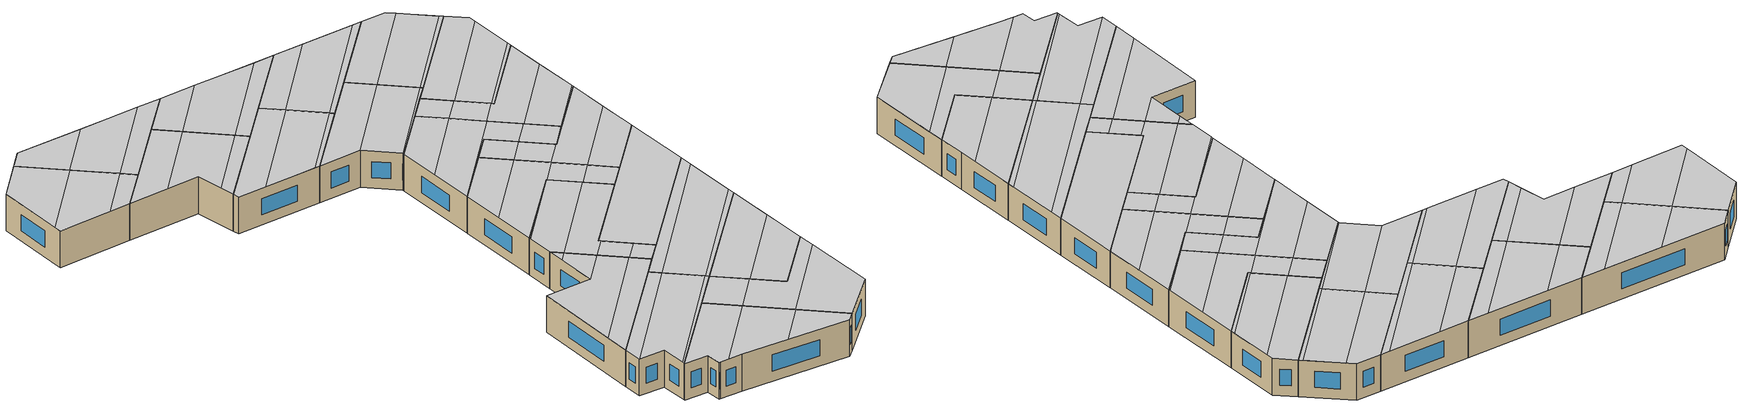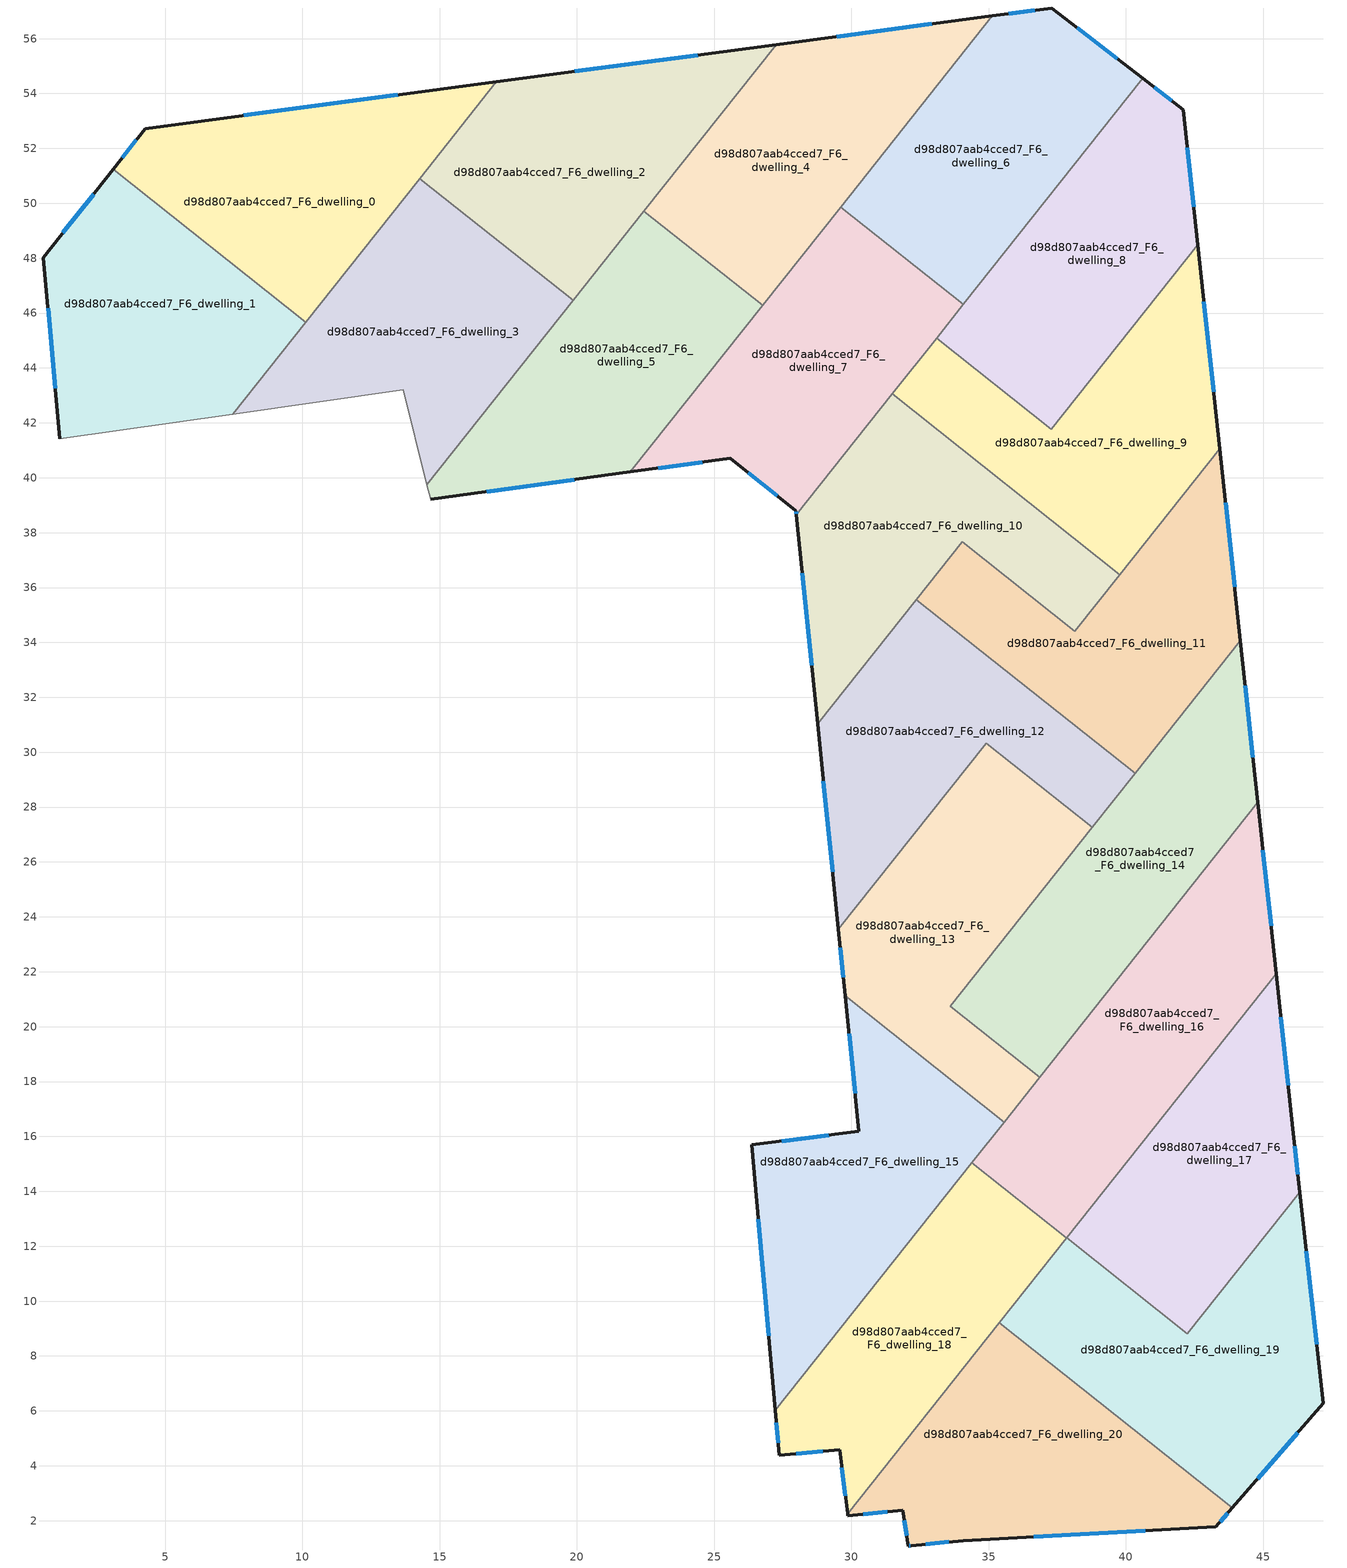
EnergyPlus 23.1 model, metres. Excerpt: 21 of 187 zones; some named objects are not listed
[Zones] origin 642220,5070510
d98d807aab4cced7_F6_dwelling_0
 floor to d98d807aab4cced7_F5_dwelling_0 (EU_floor_Construction): 17.07,54.42 10.12,45.67 3.1,51.24 4.27,52.72 z18
 wall outside (EU_wall_Construction): 17.07,54.42 4.27,52.72 3.1,51.24 z18:21
 wall to d98d807aab4cced7_F6_dwelling_1 (EU_wall_Construction): 3.1,51.24 10.12,45.67 z18:21
 wall to d98d807aab4cced7_F6_dwelling_3 (EU_wall_Construction): 10.12,45.67 14.27,50.9 z18:21
 wall to d98d807aab4cced7_F6_dwelling_2 (EU_wall_Construction): 14.27,50.9 17.07,54.42 z18:21
 window (EU_Window_Construction): 3.94,52.31 3.43,51.65 / 13.48,53.95 7.85,53.2 z18.84:20.16
 ceiling to d98d807aab4cced7_F7_dwelling_1 (EU_floor_Construction): 9.09,46.48 15.03,54.15 9.94,53.48 6.27,48.73 z21
 ceiling adiabatic (EU_roof_Construction): 10.12,45.67 17.07,54.42 15.03,54.15 9.09,46.48 z21
 ceiling to d98d807aab4cced7_F7_dwelling_0 (EU_floor_Construction): 6.27,48.73 9.94,53.48 4.27,52.72 3.1,51.24 z21
d98d807aab4cced7_F6_dwelling_1
 floor to d98d807aab4cced7_F5_dwelling_1 (EU_floor_Construction): 10.12,45.67 7.46,42.32 1.16,41.42 0.56,48.02 3.1,51.24 z18
 wall outside (EU_wall_Construction): 3.1,51.24 0.56,48.02 1.16,41.42 z18:21
 wall adiabatic (EU_wall_Construction): 1.16,41.42 7.46,42.32 z18:21
 wall to d98d807aab4cced7_F6_dwelling_3 (EU_wall_Construction): 7.46,42.32 10.12,45.67 z18:21
 window (EU_Window_Construction): 0.73,46.17 1,43.27 / 2.39,50.34 1.28,48.92 z18.84:20.16
 ceiling to d98d807aab4cced7_F7_dwelling_0 (EU_floor_Construction): 1.1,42.06 6.27,48.73 3.1,51.24 0.56,48.02 z21
 ceiling to d98d807aab4cced7_F7_dwelling_1 (EU_floor_Construction): 5.67,42.06 9.09,46.48 6.27,48.73 1.1,42.06 1.16,41.42 z21
 ceiling adiabatic (EU_roof_Construction): 7.46,42.32 10.12,45.67 9.09,46.48 5.67,42.06 z21
d98d807aab4cced7_F6_dwelling_10
 floor to d98d807aab4cced7_F5_dwelling_10 (EU_floor_Construction): 39.79,36.47 38.14,34.4 34.03,37.66 28.77,31.03 28,38.65 31.49,43.05 z18
 wall outside (EU_wall_Construction): 28,38.65 28.77,31.03 z18:21
 wall to d98d807aab4cced7_F6_dwelling_9 (EU_wall_Construction): 39.79,36.47 31.49,43.05 z18:21
 wall to d98d807aab4cced7_F6_dwelling_11 (EU_wall_Construction): 32.36,35.56 34.03,37.66 38.14,34.4 39.79,36.47 z18:21
 wall to d98d807aab4cced7_F6_dwelling_12 (EU_wall_Construction): 28.77,31.03 32.36,35.56 z18:21
 wall to d98d807aab4cced7_F6_dwelling_7 (EU_wall_Construction): 31.49,43.05 28,38.65 z18:21
 window (EU_Window_Construction): 28.21,36.52 28.55,33.17 z18.84:20.16
 ceiling to d98d807aab4cced7_F7_dwelling_9 (EU_floor_Construction): 28.77,31.08 35.54,39.84 33.44,41.51 28.37,34.96 z21
 ceiling to d98d807aab4cced7_F7_dwelling_8 (EU_floor_Construction): 28.37,34.96 33.44,41.51 31.49,43.05 28,38.65 z21
 ceiling to d98d807aab4cced7_F7_dwelling_11 (EU_floor_Construction): 38.12,34.42 39.73,36.51 37.64,38.17 36.02,36.08 z21
 ceiling to d98d807aab4cced7_F7_dwelling_12 (EU_floor_Construction): 38.14,34.4 39.79,36.47 39.73,36.51 38.12,34.42 z21
 ceiling to d98d807aab4cced7_F7_dwelling_10 (EU_floor_Construction): 36.02,36.08 37.64,38.17 35.54,39.84 28.77,31.08 28.77,31.03 34.03,37.66 z21
d98d807aab4cced7_F6_dwelling_11
 floor to d98d807aab4cced7_F5_dwelling_11 (EU_floor_Construction): 43.43,41.05 44.18,34.06 40.34,29.23 32.36,35.56 34.03,37.66 38.14,34.4 z18
 wall outside (EU_wall_Construction): 44.18,34.06 43.43,41.05 z18:21
 wall to d98d807aab4cced7_F6_dwelling_12 (EU_wall_Construction): 32.36,35.56 40.34,29.23 z18:21
 wall to d98d807aab4cced7_F6_dwelling_14 (EU_wall_Construction): 40.34,29.23 44.18,34.06 z18:21
 wall to d98d807aab4cced7_F6_dwelling_9 (EU_wall_Construction): 43.43,41.05 39.79,36.47 z18:21
 window (EU_Window_Construction): 43.97,36.02 43.64,39.1 z18.84:20.16
 ceiling to d98d807aab4cced7_F7_dwelling_12 (EU_floor_Construction): 38.5,30.69 43.8,37.54 43.42,41.05 38.14,34.4 38.12,34.42 36.47,32.3 z21
 ceiling to d98d807aab4cced7_F7_dwelling_13 (EU_floor_Construction): 41.48,30.66 44.17,34.14 43.8,37.53 38.5,30.69 40.34,29.23 z21
 ceiling to d98d807aab4cced7_F7_dwelling_14 (EU_floor_Construction): 41.48,30.67 44.18,34.06 44.17,34.14 z21
 ceiling to d98d807aab4cced7_F7_dwelling_11 (EU_floor_Construction): 36.47,32.3 38.12,34.42 36.02,36.08 34.38,33.96 z21
 ceiling to d98d807aab4cced7_F7_dwelling_10 (EU_floor_Construction): 34.38,33.96 36.02,36.08 34.03,37.66 32.36,35.56 z21
d98d807aab4cced7_F6_dwelling_12
 floor to d98d807aab4cced7_F5_dwelling_12 (EU_floor_Construction): 40.34,29.23 38.78,27.26 34.91,30.33 29.53,23.55 28.77,31.03 32.36,35.56 z18
 wall outside (EU_wall_Construction): 28.77,31.03 29.53,23.55 z18:21
 wall to d98d807aab4cced7_F6_dwelling_13 (EU_wall_Construction): 29.53,23.55 34.91,30.33 38.78,27.26 z18:21
 wall to d98d807aab4cced7_F6_dwelling_14 (EU_wall_Construction): 38.78,27.26 40.34,29.23 z18:21
 window (EU_Window_Construction): 28.98,28.93 29.32,25.64 z18.84:20.16
 ceiling to d98d807aab4cced7_F7_dwelling_11 (EU_floor_Construction): 34.93,30.31 36.47,32.3 34.38,33.96 29.16,27.21 29.53,23.55 34.91,30.33 z21
 ceiling to d98d807aab4cced7_F7_dwelling_12 (EU_floor_Construction): 36.96,28.7 38.5,30.69 36.47,32.3 34.93,30.31 z21
 ceiling to d98d807aab4cced7_F7_dwelling_10 (EU_floor_Construction): 29.16,27.21 34.38,33.96 32.36,35.56 28.77,31.03 z21
 ceiling to d98d807aab4cced7_F7_dwelling_13 (EU_floor_Construction): 38.78,27.26 40.34,29.23 38.5,30.69 36.96,28.7 z21
d98d807aab4cced7_F6_dwelling_13
 floor to d98d807aab4cced7_F5_dwelling_13 (EU_floor_Construction): 38.78,27.26 33.61,20.75 36.86,18.16 35.56,16.53 29.78,21.12 29.53,23.55 34.91,30.33 z18
 wall outside (EU_wall_Construction): 29.53,23.55 29.78,21.12 z18:21
 wall to d98d807aab4cced7_F6_dwelling_14 (EU_wall_Construction): 36.86,18.16 33.61,20.75 38.78,27.26 z18:21
 wall to d98d807aab4cced7_F6_dwelling_15 (EU_wall_Construction): 29.78,21.12 35.56,16.53 z18:21
 wall to d98d807aab4cced7_F6_dwelling_16 (EU_wall_Construction): 35.56,16.53 36.86,18.16 z18:21
 window (EU_Window_Construction): 29.6,22.87 29.71,21.8 z18.84:20.16
 ceiling to d98d807aab4cced7_F7_dwelling_13 (EU_floor_Construction): 33.73,20.65 33.61,20.75 38.78,27.26 36.96,28.7 30.6,20.47 32.45,19 z21
 ceiling to d98d807aab4cced7_F7_dwelling_12 (EU_floor_Construction): 30.6,20.47 36.96,28.7 34.93,30.31 29.55,23.35 29.78,21.12 z21
 ceiling to d98d807aab4cced7_F7_dwelling_14 (EU_floor_Construction): 34.29,17.53 35.57,19.19 33.73,20.65 32.45,19 z21
 ceiling to d98d807aab4cced7_F7_dwelling_11 (EU_floor_Construction): 29.55,23.35 34.93,30.31 34.91,30.33 29.53,23.55 z21
 ceiling to d98d807aab4cced7_F7_dwelling_15 (EU_floor_Construction): 35.56,16.53 36.86,18.16 35.57,19.19 34.29,17.53 z21
d98d807aab4cced7_F6_dwelling_14
 floor to d98d807aab4cced7_F5_dwelling_14 (EU_floor_Construction): 44.18,34.06 44.81,28.17 36.86,18.16 33.61,20.75 z18
 wall outside (EU_wall_Construction): 44.81,28.17 44.18,34.06 z18:21
 wall to d98d807aab4cced7_F6_dwelling_16 (EU_wall_Construction): 36.86,18.16 44.81,28.17 z18:21
 window (EU_Window_Construction): 44.63,29.82 44.35,32.41 z18.84:20.16
 ceiling adiabatic (EU_roof_Construction): 36.86,18.16 44.81,28.17 44.18,34.06 33.61,20.75 z21
d98d807aab4cced7_F6_dwelling_15
 floor to d98d807aab4cced7_F5_dwelling_15 (EU_floor_Construction): 35.56,16.53 27.23,6.02 26.37,15.69 30.28,16.19 29.78,21.12 z18
 wall outside (EU_wall_Construction): 29.78,21.12 30.28,16.19 26.37,15.69 27.23,6.02 z18:21
 wall to d98d807aab4cced7_F6_dwelling_18 (EU_wall_Construction): 27.23,6.02 34.39,15.04 z18:21
 wall to d98d807aab4cced7_F6_dwelling_16 (EU_wall_Construction): 34.39,15.04 35.56,16.53 z18:21
 window (EU_Window_Construction): 29.18,16.05 27.47,15.83 / 29.92,19.74 30.14,17.57 / 26.61,12.98 26.99,8.73 z18.84:20.16
 ceiling adiabatic (EU_roof_Construction): 27.23,6.02 35.56,16.53 34.29,17.53 27.04,8.16 z21
 ceiling to d98d807aab4cced7_F7_dwelling_13 (EU_floor_Construction): 30.28,16.19 32.45,19 30.6,20.47 29.93,19.61 z21
 ceiling to d98d807aab4cced7_F7_dwelling_14 (EU_floor_Construction): 27.04,8.16 34.29,17.53 32.45,19 30.28,16.19 26.37,15.69 z21
 ceiling to d98d807aab4cced7_F7_dwelling_12 (EU_floor_Construction): 29.93,19.61 30.6,20.47 29.78,21.12 z21
d98d807aab4cced7_F6_dwelling_16
 floor to d98d807aab4cced7_F5_dwelling_16 (EU_floor_Construction): 44.81,28.17 45.48,21.92 37.84,12.3 34.39,15.04 z18
 wall outside (EU_wall_Construction): 45.48,21.92 44.81,28.17 z18:21
 wall to d98d807aab4cced7_F6_dwelling_17 (EU_wall_Construction): 37.84,12.3 45.48,21.92 z18:21
 wall to d98d807aab4cced7_F6_dwelling_18 (EU_wall_Construction): 34.39,15.04 37.84,12.3 z18:21
 window (EU_Window_Construction): 45.29,23.68 45,26.42 z18.84:20.16
 ceiling adiabatic (EU_roof_Construction): 37.62,12.48 45.41,22.55 44.94,27 35.19,14.41 z21
 ceiling to d98d807aab4cced7_F7_dwelling_15 (EU_floor_Construction): 35.19,14.41 44.94,27 44.81,28.17 34.39,15.04 z21
 ceiling to d98d807aab4cced7_F7_dwelling_17 (EU_floor_Construction): 37.84,12.3 45.48,21.92 45.41,22.55 37.62,12.48 z21
d98d807aab4cced7_F6_dwelling_17
 floor to d98d807aab4cced7_F5_dwelling_17 (EU_floor_Construction): 45.48,21.92 46.09,16.28 46.34,13.97 42.24,8.81 37.84,12.3 z18
 wall outside (EU_wall_Construction): 46.34,13.97 46.09,16.28 45.48,21.92 z18:21
 wall to d98d807aab4cced7_F6_dwelling_19 (EU_wall_Construction): 37.84,12.3 42.24,8.81 46.34,13.97 z18:21
 window (EU_Window_Construction): 45.92,17.86 45.65,20.34 / 46.27,14.62 46.16,15.64 z18.84:20.16
 ceiling to d98d807aab4cced7_F7_dwelling_17 (EU_floor_Construction): 40.12,10.49 45.91,17.97 45.48,21.92 37.84,12.3 z21
 ceiling to d98d807aab4cced7_F7_dwelling_18 (EU_floor_Construction): 42.24,8.81 46.34,13.97 46.09,16.28 45.91,17.97 40.12,10.49 z21
d98d807aab4cced7_F6_dwelling_18
 floor to d98d807aab4cced7_F5_dwelling_18 (EU_floor_Construction): 37.84,12.3 29.86,2.25 29.57,4.58 27.37,4.38 27.23,6.02 34.39,15.04 z18
 wall outside (EU_wall_Construction): 27.23,6.02 27.37,4.38 29.57,4.58 29.86,2.25 z18:21
 wall to d98d807aab4cced7_F6_dwelling_20 (EU_wall_Construction): 29.86,2.25 35.39,9.2 z18:21
 wall to d98d807aab4cced7_F6_dwelling_19 (EU_wall_Construction): 35.39,9.2 37.84,12.3 z18:21
 window (EU_Window_Construction): 29.65,3.93 29.78,2.9 / 27.99,4.44 28.96,4.52 / 27.27,5.56 27.33,4.84 z18.84:20.16
 ceiling to d98d807aab4cced7_F7_dwelling_17 (EU_floor_Construction): 29.86,2.25 37.84,12.3 37.62,12.48 29.84,2.43 z21
 ceiling to d98d807aab4cced7_F7_dwelling_16 (EU_floor_Construction): 29.84,2.43 37.62,12.48 35.19,14.41 27.43,4.39 29.57,4.58 z21
 ceiling to d98d807aab4cced7_F7_dwelling_15 (EU_floor_Construction): 27.43,4.39 35.19,14.41 34.39,15.04 27.23,6.02 27.37,4.38 z21
d98d807aab4cced7_F6_dwelling_19
 floor to d98d807aab4cced7_F5_dwelling_19 (EU_floor_Construction): 46.34,13.97 47.19,6.28 43.88,2.46 35.39,9.2 37.84,12.3 42.24,8.81 z18
 wall outside (EU_wall_Construction): 43.88,2.46 47.19,6.28 46.34,13.97 z18:21
 wall to d98d807aab4cced7_F6_dwelling_20 (EU_wall_Construction): 35.39,9.2 43.88,2.46 z18:21
 window (EU_Window_Construction): 44.81,3.53 46.26,5.21 / 46.95,8.43 46.58,11.82 z18.84:20.16
 ceiling to d98d807aab4cced7_F7_dwelling_19 (EU_floor_Construction): 43.88,2.46 47.19,6.28 46.5,12.5 40.69,4.99 z21
 ceiling to d98d807aab4cced7_F7_dwelling_18 (EU_floor_Construction): 42.24,8.81 40.12,10.49 37.7,7.37 40.69,4.99 46.5,12.5 46.34,13.97 z21
 ceiling to d98d807aab4cced7_F7_dwelling_17 (EU_floor_Construction): 37.7,7.37 40.12,10.49 37.84,12.3 35.39,9.2 z21
d98d807aab4cced7_F6_dwelling_2
 floor to d98d807aab4cced7_F5_dwelling_2 (EU_floor_Construction): 27.26,55.78 19.86,46.46 14.27,50.9 17.07,54.42 z18
 wall outside (EU_wall_Construction): 27.26,55.78 17.07,54.42 z18:21
 wall to d98d807aab4cced7_F6_dwelling_3 (EU_wall_Construction): 14.27,50.9 19.86,46.46 z18:21
 wall to d98d807aab4cced7_F6_dwelling_4 (EU_wall_Construction): 22.45,49.71 27.26,55.78 z18:21
 wall to d98d807aab4cced7_F6_dwelling_5 (EU_wall_Construction): 19.86,46.46 22.45,49.71 z18:21
 window (EU_Window_Construction): 24.4,55.4 19.92,54.8 z18.84:20.16
 ceiling to d98d807aab4cced7_F7_dwelling_3 (EU_floor_Construction): 18.98,47.16 25.47,55.54 20.2,54.84 16.05,49.48 z21
 ceiling to d98d807aab4cced7_F7_dwelling_4 (EU_floor_Construction): 19.86,46.46 27.26,55.78 25.47,55.54 18.98,47.16 z21
 ceiling adiabatic (EU_roof_Construction): 16.05,49.48 20.2,54.84 17.07,54.42 14.27,50.9 z21
d98d807aab4cced7_F6_dwelling_20
 floor to d98d807aab4cced7_F5_dwelling_20 (EU_floor_Construction): 43.88,2.46 43.28,1.78 34.07,1.28 32.18,1.09 32.07,1.08 31.87,2.38 29.87,2.18 29.86,2.25 35.39,9.2 z18
 wall outside (EU_wall_Construction): 29.86,2.25 29.87,2.18 31.87,2.38 32.07,1.08 32.18,1.09 34.07,1.28 43.28,1.78 43.88,2.46 z18:21
 window (EU_Window_Construction): 31.93,2.01 32.02,1.44 / 30.43,2.23 31.31,2.32 / 43.45,1.97 43.71,2.27 / 36.65,1.42 40.7,1.64 / 32.71,1.14 33.54,1.22 / 32.1,1.08 32.15,1.08 z18.84:20.16
 ceiling to d98d807aab4cced7_F7_dwelling_18 (EU_floor_Construction): 37.98,1.49 40.69,4.99 37.7,7.37 32.89,1.16 34.07,1.28 z21
 ceiling to d98d807aab4cced7_F7_dwelling_19 (EU_floor_Construction): 43.28,1.78 43.88,2.46 40.69,4.99 37.98,1.49 z21
 ceiling to d98d807aab4cced7_F7_dwelling_17 (EU_floor_Construction): 32.89,1.16 37.7,7.37 35.39,9.2 29.86,2.25 29.87,2.18 31.87,2.38 32.07,1.08 32.18,1.09 z21
d98d807aab4cced7_F6_dwelling_3
 floor to d98d807aab4cced7_F5_dwelling_3 (EU_floor_Construction): 19.86,46.46 14.54,39.75 13.67,43.21 7.46,42.32 14.27,50.9 z18
 wall adiabatic (EU_wall_Construction): 7.46,42.32 13.67,43.21 14.54,39.75 z18:21
 wall to d98d807aab4cced7_F6_dwelling_5 (EU_wall_Construction): 14.54,39.75 19.86,46.46 z18:21
 ceiling to d98d807aab4cced7_F7_dwelling_3 (EU_floor_Construction): 14.22,41.01 18.98,47.16 16.05,49.48 10.89,42.81 13.67,43.21 z21
 ceiling adiabatic (EU_roof_Construction): 10.89,42.81 16.05,49.48 14.27,50.9 7.46,42.32 z21
 ceiling to d98d807aab4cced7_F7_dwelling_4 (EU_floor_Construction): 14.54,39.75 19.86,46.46 18.98,47.16 14.22,41.01 z21
d98d807aab4cced7_F6_dwelling_4
 floor to d98d807aab4cced7_F5_dwelling_4 (EU_floor_Construction): 35.14,56.83 26.77,46.28 22.44,49.71 27.26,55.78 z18
 wall outside (EU_wall_Construction): 35.14,56.83 27.26,55.78 z18:21
 wall to d98d807aab4cced7_F6_dwelling_5 (EU_wall_Construction): 22.44,49.71 26.77,46.28 z18:21
 wall to d98d807aab4cced7_F6_dwelling_6 (EU_wall_Construction): 29.61,49.86 35.14,56.83 z18:21
 wall to d98d807aab4cced7_F6_dwelling_7 (EU_wall_Construction): 26.77,46.28 29.61,49.86 z18:21
 window (EU_Window_Construction): 32.93,56.54 29.47,56.07 z18.84:20.16
 ceiling to d98d807aab4cced7_F7_dwelling_5 (EU_floor_Construction): 26.45,46.54 34.33,56.72 29.89,56.13 23.98,48.5 z21
 ceiling to d98d807aab4cced7_F7_dwelling_6 (EU_floor_Construction): 26.77,46.28 35.14,56.83 34.33,56.72 26.45,46.54 z21
 ceiling to d98d807aab4cced7_F7_dwelling_4 (EU_floor_Construction): 23.98,48.5 29.89,56.13 27.26,55.78 22.45,49.71 z21
d98d807aab4cced7_F6_dwelling_5
 floor to d98d807aab4cced7_F5_dwelling_5 (EU_floor_Construction): 26.77,46.28 21.95,40.21 14.67,39.21 14.54,39.75 22.44,49.71 z18
 wall outside (EU_wall_Construction): 14.67,39.21 21.95,40.21 z18:21
 wall adiabatic (EU_wall_Construction): 14.54,39.75 14.67,39.21 z18:21
 wall to d98d807aab4cced7_F6_dwelling_7 (EU_wall_Construction): 21.95,40.21 26.77,46.28 z18:21
 window (EU_Window_Construction): 16.71,39.49 19.91,39.93 z18.84:20.16
 ceiling to d98d807aab4cced7_F7_dwelling_4 (EU_floor_Construction): 17.05,39.54 23.98,48.5 22.44,49.71 14.54,39.75 14.67,39.21 z21
 ceiling to d98d807aab4cced7_F7_dwelling_5 (EU_floor_Construction): 21.5,40.15 26.45,46.54 23.98,48.5 17.05,39.54 z21
 ceiling to d98d807aab4cced7_F7_dwelling_6 (EU_floor_Construction): 21.95,40.21 26.77,46.28 26.45,46.54 21.5,40.15 z21
d98d807aab4cced7_F6_dwelling_6
 floor to d98d807aab4cced7_F5_dwelling_6 (EU_floor_Construction): 40.62,54.55 34.08,46.32 29.61,49.86 35.14,56.83 37.29,57.12 z18
 wall outside (EU_wall_Construction): 40.62,54.55 37.29,57.12 35.14,56.83 z18:21
 wall to d98d807aab4cced7_F6_dwelling_7 (EU_wall_Construction): 29.61,49.86 34.08,46.32 z18:21
 wall to d98d807aab4cced7_F6_dwelling_8 (EU_wall_Construction): 34.08,46.32 40.62,54.55 z18:21
 window (EU_Window_Construction): 36.69,57.03 35.74,56.91 / 39.68,55.27 38.22,56.4 z18.84:20.16
 ceiling to d98d807aab4cced7_F7_dwelling_7 (EU_floor_Construction): 33.9,46.46 40.33,54.77 37.91,56.64 31.51,48.36 z21
 ceiling to d98d807aab4cced7_F7_dwelling_6 (EU_floor_Construction): 31.51,48.36 37.91,56.64 37.29,57.12 35.14,56.83 29.61,49.86 z21
 ceiling to d98d807aab4cced7_F7_dwelling_8 (EU_floor_Construction): 34.08,46.32 40.62,54.55 40.33,54.77 33.9,46.46 z21
d98d807aab4cced7_F6_dwelling_7
 floor to d98d807aab4cced7_F5_dwelling_7 (EU_floor_Construction): 34.08,46.32 28,38.65 27.98,38.8 25.58,40.71 21.95,40.21 29.61,49.86 z18
 wall outside (EU_wall_Construction): 21.95,40.21 25.58,40.71 27.98,38.8 28,38.65 z18:21
 wall to d98d807aab4cced7_F6_dwelling_9 (EU_wall_Construction): 31.49,43.05 33.1,45.09 z18:21
 wall to d98d807aab4cced7_F6_dwelling_8 (EU_wall_Construction): 33.1,45.09 34.08,46.32 z18:21
 window (EU_Window_Construction): 26.25,40.17 27.31,39.34 / 22.97,40.35 24.56,40.57 / 27.99,38.76 27.99,38.69 z18.84:20.16
 ceiling to d98d807aab4cced7_F7_dwelling_7 (EU_floor_Construction): 27.98,38.8 33.9,46.46 31.51,48.36 25.58,40.71 z21
 ceiling to d98d807aab4cced7_F7_dwelling_8 (EU_floor_Construction): 28,38.65 34.08,46.32 33.9,46.46 27.98,38.8 z21
 ceiling to d98d807aab4cced7_F7_dwelling_6 (EU_floor_Construction): 25.58,40.71 31.51,48.36 29.61,49.86 21.95,40.21 z21
d98d807aab4cced7_F6_dwelling_8
 floor to d98d807aab4cced7_F5_dwelling_8 (EU_floor_Construction): 42.1,53.41 42.62,48.49 37.29,41.76 33.1,45.09 40.62,54.55 z18
 wall outside (EU_wall_Construction): 42.62,48.49 42.1,53.41 40.62,54.55 z18:21
 wall to d98d807aab4cced7_F6_dwelling_9 (EU_wall_Construction): 33.1,45.09 37.29,41.76 42.62,48.49 z18:21
 window (EU_Window_Construction): 42.48,49.87 42.24,52.03 / 41.68,53.73 41.03,54.23 z18.84:20.16
 ceiling to d98d807aab4cced7_F7_dwelling_8 (EU_floor_Construction): 35.03,43.56 42.16,52.78 42.1,53.41 40.62,54.55 33.1,45.09 z21
 ceiling to d98d807aab4cced7_F7_dwelling_9 (EU_floor_Construction): 37.13,41.89 42.58,48.92 42.16,52.78 35.03,43.56 z21
 ceiling to d98d807aab4cced7_F7_dwelling_10 (EU_floor_Construction): 37.29,41.76 42.62,48.49 42.58,48.92 37.13,41.89 z21
d98d807aab4cced7_F6_dwelling_9
 floor to d98d807aab4cced7_F5_dwelling_9 (EU_floor_Construction): 42.62,48.49 43.43,41.05 39.79,36.47 31.49,43.05 33.1,45.09 37.29,41.76 z18
 wall outside (EU_wall_Construction): 43.43,41.05 42.62,48.49 z18:21
 window (EU_Window_Construction): 43.2,43.14 42.85,46.41 z18.84:20.16
 ceiling to d98d807aab4cced7_F7_dwelling_10 (EU_floor_Construction): 37.64,38.17 42.99,45.09 42.62,48.49 37.29,41.76 37.13,41.89 35.54,39.84 z21
 ceiling to d98d807aab4cced7_F7_dwelling_11 (EU_floor_Construction): 39.73,36.51 43.4,41.25 42.99,45.09 37.64,38.17 z21
 ceiling to d98d807aab4cced7_F7_dwelling_9 (EU_floor_Construction): 35.54,39.84 37.13,41.89 35.03,43.56 33.44,41.51 z21
 ceiling to d98d807aab4cced7_F7_dwelling_12 (EU_floor_Construction): 39.79,36.47 43.42,41.05 43.4,41.25 39.73,36.51 z21
 ceiling to d98d807aab4cced7_F7_dwelling_8 (EU_floor_Construction): 33.44,41.51 35.03,43.56 33.1,45.09 31.49,43.05 z21
[Building]
EU S2 Campaign: North Axis=0; Terrain=City; Solar Distribution=FullExterior
[Site:Location]
Lyon-Bron: Latitude=45.75; Longitude=5; Time Zone=1; Elevation=198
[SizingPeriod:WeatherFileDays]
AnnualSizingPeriod: Begin Month=1; Begin Day of Month=1; End Month=12; End Day of Month=31; Day of Week for Start Day=Monday; Use Weather File Daylight Saving Period=No; Use Weather File Rain and Snow Indicators=No
[MATERIAL]
EU_InternalMass_Material: Roughness=MediumRough; Thickness=0.1; Conductivity=1; Density=1800; Specific Heat=900; Thermal Absorptance=0.9; Solar Absorptance=0.7; Visible Absorptance=0.7
[MATERIAL:NOMASS] Roughness=MediumRough; Thermal Absorptance=0.9; Solar Absorptance=0.7; Visible Absorptance=0.7
Name | Thermal Resistance
EU_wall_NoMass | 0.776494
EU_roof_NoMass | 0.486893
EU_floor_NoMass | 0.421597
[WINDOWMATERIAL:SIMPLEGLAZINGSYSTEM]
EU_Window_SimpleGlazing: UFactor=4.24961; Solar Heat Gain Coefficient=0.83; Visible Transmittance=0.83
[CONSTRUCTION]
EU_wall_Construction: EU_wall_NoMass
EU_roof_Construction: EU_roof_NoMass
EU_floor_Construction: EU_floor_NoMass
EU_Window_Construction: EU_Window_SimpleGlazing
EU_InternalMass_Construction: EU_InternalMass_Material
[ZONE] Type=1; Multiplier=1; Ceiling Height=autocalculate; Floor Area=autocalculate; Part of Total Floor Area=Yes
Name | Volume
d98d807aab4cced7_F6_dwelling_0; d98d807aab4cced7_F6_dwelling_13 | 175.68
d98d807aab4cced7_F6_dwelling_1 | 175.648
d98d807aab4cced7_F6_dwelling_10 | 175.675
d98d807aab4cced7_F6_dwelling_11 | 170.711
d98d807aab4cced7_F6_dwelling_12 | 170.685
d98d807aab4cced7_F6_dwelling_14 | 185.61
d98d807aab4cced7_F6_dwelling_15 | 175.679
d98d807aab4cced7_F6_dwelling_16 | 192.271
d98d807aab4cced7_F6_dwelling_17 | 159.032
d98d807aab4cced7_F6_dwelling_18 | 158.946
d98d807aab4cced7_F6_dwelling_19 | 192.319
d98d807aab4cced7_F6_dwelling_2 | 175.661
d98d807aab4cced7_F6_dwelling_20 | 175.684
d98d807aab4cced7_F6_dwelling_3 | 175.674
d98d807aab4cced7_F6_dwelling_4 | 175.668
d98d807aab4cced7_F6_dwelling_5 | 175.671
d98d807aab4cced7_F6_dwelling_6 | 175.687
d98d807aab4cced7_F6_dwelling_7 | 175.686
d98d807aab4cced7_F6_dwelling_8 | 175.676
d98d807aab4cced7_F6_dwelling_9 | 175.682
[INTERNALMASS] Construction=EU_InternalMass_Construction
Name | Zone or ZoneList | Surface Area
d98d807aab4cced7_F6_dwelling_0_EU_InternalMass | d98d807aab4cced7_F6_dwelling_0 | 58.5616
d98d807aab4cced7_F6_dwelling_1_EU_InternalMass | d98d807aab4cced7_F6_dwelling_1 | 58.5511
d98d807aab4cced7_F6_dwelling_2_EU_InternalMass | d98d807aab4cced7_F6_dwelling_2 | 58.556
d98d807aab4cced7_F6_dwelling_3_EU_InternalMass | d98d807aab4cced7_F6_dwelling_3 | 58.5589
d98d807aab4cced7_F6_dwelling_4_EU_InternalMass | d98d807aab4cced7_F6_dwelling_4 | 58.5561
d98d807aab4cced7_F6_dwelling_5_EU_InternalMass | d98d807aab4cced7_F6_dwelling_5 | 58.5575
d98d807aab4cced7_F6_dwelling_6_EU_InternalMass | d98d807aab4cced7_F6_dwelling_6 | 58.5614
d98d807aab4cced7_F6_dwelling_7_EU_InternalMass | d98d807aab4cced7_F6_dwelling_7 | 58.5613
d98d807aab4cced7_F6_dwelling_8_EU_InternalMass | d98d807aab4cced7_F6_dwelling_8 | 58.5594
d98d807aab4cced7_F6_dwelling_9_EU_InternalMass | d98d807aab4cced7_F6_dwelling_9 | 58.5598
d98d807aab4cced7_F6_dwelling_10_EU_InternalMass | d98d807aab4cced7_F6_dwelling_10 | 58.5608
d98d807aab4cced7_F6_dwelling_11_EU_InternalMass | d98d807aab4cced7_F6_dwelling_11 | 56.904
d98d807aab4cced7_F6_dwelling_12_EU_InternalMass | d98d807aab4cced7_F6_dwelling_12 | 56.896
d98d807aab4cced7_F6_dwelling_13_EU_InternalMass | d98d807aab4cced7_F6_dwelling_13 | 58.5602
d98d807aab4cced7_F6_dwelling_14_EU_InternalMass | d98d807aab4cced7_F6_dwelling_14 | 61.8729
d98d807aab4cced7_F6_dwelling_15_EU_InternalMass | d98d807aab4cced7_F6_dwelling_15 | 58.5589
d98d807aab4cced7_F6_dwelling_16_EU_InternalMass | d98d807aab4cced7_F6_dwelling_16 | 64.0927
d98d807aab4cced7_F6_dwelling_17_EU_InternalMass | d98d807aab4cced7_F6_dwelling_17 | 53.0151
d98d807aab4cced7_F6_dwelling_18_EU_InternalMass | d98d807aab4cced7_F6_dwelling_18 | 53.0148
d98d807aab4cced7_F6_dwelling_19_EU_InternalMass | d98d807aab4cced7_F6_dwelling_19 | 64.1057
d98d807aab4cced7_F6_dwelling_20_EU_InternalMass | d98d807aab4cced7_F6_dwelling_20 | 58.5615
[OTHEREQUIPMENT] Fuel Type=Electricity; Design Level Calculation Method=Watts/Area; Power per Zone Floor Area=1; Fraction Latent=0; Fraction Radiant=0; Fraction Lost=0; Carbon Dioxide Generation Rate=0; EndUse Subcategory=EU_Step8_InternalGains
Name | Zone or ZoneList or Space or SpaceList | Schedule
EU_Step8_InternalGain_d98d807aab4cced7_F6_dwelling_0_f000 | d98d807aab4cced7_F6_dwelling_0 | EU_Step8_GainSchedule_d98d807aab4cced7_F6_dwelling_0_f000
EU_Step8_InternalGain_d98d807aab4cced7_F6_dwelling_1_f000 | d98d807aab4cced7_F6_dwelling_1 | EU_Step8_GainSchedule_d98d807aab4cced7_F6_dwelling_1_f000
EU_Step8_InternalGain_d98d807aab4cced7_F6_dwelling_2_f000 | d98d807aab4cced7_F6_dwelling_2 | EU_Step8_GainSchedule_d98d807aab4cced7_F6_dwelling_2_f000
EU_Step8_InternalGain_d98d807aab4cced7_F6_dwelling_3_f000 | d98d807aab4cced7_F6_dwelling_3 | EU_Step8_GainSchedule_d98d807aab4cced7_F6_dwelling_3_f000
EU_Step8_InternalGain_d98d807aab4cced7_F6_dwelling_4_f000 | d98d807aab4cced7_F6_dwelling_4 | EU_Step8_GainSchedule_d98d807aab4cced7_F6_dwelling_4_f000
EU_Step8_InternalGain_d98d807aab4cced7_F6_dwelling_5_f000 | d98d807aab4cced7_F6_dwelling_5 | EU_Step8_GainSchedule_d98d807aab4cced7_F6_dwelling_5_f000
EU_Step8_InternalGain_d98d807aab4cced7_F6_dwelling_6_f000 | d98d807aab4cced7_F6_dwelling_6 | EU_Step8_GainSchedule_d98d807aab4cced7_F6_dwelling_6_f000
EU_Step8_InternalGain_d98d807aab4cced7_F6_dwelling_7_f000 | d98d807aab4cced7_F6_dwelling_7 | EU_Step8_GainSchedule_d98d807aab4cced7_F6_dwelling_7_f000
EU_Step8_InternalGain_d98d807aab4cced7_F6_dwelling_8_f000 | d98d807aab4cced7_F6_dwelling_8 | EU_Step8_GainSchedule_d98d807aab4cced7_F6_dwelling_8_f000
EU_Step8_InternalGain_d98d807aab4cced7_F6_dwelling_9_f000 | d98d807aab4cced7_F6_dwelling_9 | EU_Step8_GainSchedule_d98d807aab4cced7_F6_dwelling_9_f000
EU_Step8_InternalGain_d98d807aab4cced7_F6_dwelling_10_f000 | d98d807aab4cced7_F6_dwelling_10 | EU_Step8_GainSchedule_d98d807aab4cced7_F6_dwelling_10_f000
EU_Step8_InternalGain_d98d807aab4cced7_F6_dwelling_11_f000 | d98d807aab4cced7_F6_dwelling_11 | EU_Step8_GainSchedule_d98d807aab4cced7_F6_dwelling_11_f000
EU_Step8_InternalGain_d98d807aab4cced7_F6_dwelling_12_f000 | d98d807aab4cced7_F6_dwelling_12 | EU_Step8_GainSchedule_d98d807aab4cced7_F6_dwelling_12_f000
EU_Step8_InternalGain_d98d807aab4cced7_F6_dwelling_13_f000 | d98d807aab4cced7_F6_dwelling_13 | EU_Step8_GainSchedule_d98d807aab4cced7_F6_dwelling_13_f000
EU_Step8_InternalGain_d98d807aab4cced7_F6_dwelling_14_f000 | d98d807aab4cced7_F6_dwelling_14 | EU_Step8_GainSchedule_d98d807aab4cced7_F6_dwelling_14_f000
EU_Step8_InternalGain_d98d807aab4cced7_F6_dwelling_15_f000 | d98d807aab4cced7_F6_dwelling_15 | EU_Step8_GainSchedule_d98d807aab4cced7_F6_dwelling_15_f000
EU_Step8_InternalGain_d98d807aab4cced7_F6_dwelling_16_f000 | d98d807aab4cced7_F6_dwelling_16 | EU_Step8_GainSchedule_d98d807aab4cced7_F6_dwelling_16_f000
EU_Step8_InternalGain_d98d807aab4cced7_F6_dwelling_17_f000 | d98d807aab4cced7_F6_dwelling_17 | EU_Step8_GainSchedule_d98d807aab4cced7_F6_dwelling_17_f000
EU_Step8_InternalGain_d98d807aab4cced7_F6_dwelling_18_f000 | d98d807aab4cced7_F6_dwelling_18 | EU_Step8_GainSchedule_d98d807aab4cced7_F6_dwelling_18_f000
EU_Step8_InternalGain_d98d807aab4cced7_F6_dwelling_19_f000 | d98d807aab4cced7_F6_dwelling_19 | EU_Step8_GainSchedule_d98d807aab4cced7_F6_dwelling_19_f000
EU_Step8_InternalGain_d98d807aab4cced7_F6_dwelling_20_f000 | d98d807aab4cced7_F6_dwelling_20 | EU_Step8_GainSchedule_d98d807aab4cced7_F6_dwelling_20_f000
[ZONEVENTILATION:DESIGNFLOWRATE] Schedule=EU_AlwaysOn; Design Flow Rate Calculation Method=AirChanges/Hour; Air Changes per Hour=0.693814; Ventilation Type=Natural; Fan Pressure Rise=0; Fan Total Efficiency=1; Constant Term Coefficient=1; Temperature Term Coefficient=0; Velocity Term Coefficient=0; Velocity Squared Term Coefficient=0; Minimum Indoor Temperature=-100; Maximum Indoor Temperature=100; Delta Temperature=-100; Minimum Outdoor Temperature=-100; Maximum Outdoor Temperature=100; Maximum Wind Speed=40
Name | Zone or ZoneList or Space or SpaceList
EU_ConstantAir_d98d807aab4cced7_F6_dwelling_0 | d98d807aab4cced7_F6_dwelling_0
EU_ConstantAir_d98d807aab4cced7_F6_dwelling_1 | d98d807aab4cced7_F6_dwelling_1
EU_ConstantAir_d98d807aab4cced7_F6_dwelling_2 | d98d807aab4cced7_F6_dwelling_2
EU_ConstantAir_d98d807aab4cced7_F6_dwelling_3 | d98d807aab4cced7_F6_dwelling_3
EU_ConstantAir_d98d807aab4cced7_F6_dwelling_4 | d98d807aab4cced7_F6_dwelling_4
EU_ConstantAir_d98d807aab4cced7_F6_dwelling_5 | d98d807aab4cced7_F6_dwelling_5
EU_ConstantAir_d98d807aab4cced7_F6_dwelling_6 | d98d807aab4cced7_F6_dwelling_6
EU_ConstantAir_d98d807aab4cced7_F6_dwelling_7 | d98d807aab4cced7_F6_dwelling_7
EU_ConstantAir_d98d807aab4cced7_F6_dwelling_8 | d98d807aab4cced7_F6_dwelling_8
EU_ConstantAir_d98d807aab4cced7_F6_dwelling_9 | d98d807aab4cced7_F6_dwelling_9
EU_ConstantAir_d98d807aab4cced7_F6_dwelling_10 | d98d807aab4cced7_F6_dwelling_10
EU_ConstantAir_d98d807aab4cced7_F6_dwelling_11 | d98d807aab4cced7_F6_dwelling_11
EU_ConstantAir_d98d807aab4cced7_F6_dwelling_12 | d98d807aab4cced7_F6_dwelling_12
EU_ConstantAir_d98d807aab4cced7_F6_dwelling_13 | d98d807aab4cced7_F6_dwelling_13
EU_ConstantAir_d98d807aab4cced7_F6_dwelling_14 | d98d807aab4cced7_F6_dwelling_14
EU_ConstantAir_d98d807aab4cced7_F6_dwelling_15 | d98d807aab4cced7_F6_dwelling_15
EU_ConstantAir_d98d807aab4cced7_F6_dwelling_16 | d98d807aab4cced7_F6_dwelling_16
EU_ConstantAir_d98d807aab4cced7_F6_dwelling_17 | d98d807aab4cced7_F6_dwelling_17
EU_ConstantAir_d98d807aab4cced7_F6_dwelling_18 | d98d807aab4cced7_F6_dwelling_18
EU_ConstantAir_d98d807aab4cced7_F6_dwelling_19 | d98d807aab4cced7_F6_dwelling_19
EU_ConstantAir_d98d807aab4cced7_F6_dwelling_20 | d98d807aab4cced7_F6_dwelling_20
[HVACTEMPLATE:ZONE:IDEALLOADSAIRSYSTEM] System Availability Schedule=EU_AlwaysOn; Maximum Heating Supply Air Temperature=50; Minimum Cooling Supply Air Temperature=13; Maximum Heating Supply Air Humidity Ratio=0.0156; Minimum Cooling Supply Air Humidity Ratio=0.0077; Heating Limit=NoLimit; Cooling Limit=NoLimit; Heating Availability Schedule=EU_AlwaysOn; Cooling Availability Schedule=EU_CoolingOff; Dehumidification Control Type=ConstantSensibleHeatRatio; Cooling Sensible Heat Ratio=0.7; Dehumidification Setpoint=60; Humidification Control Type=None; Humidification Setpoint=30; Outdoor Air Method=None; Outdoor Air Flow Rate per Person=0.00944; Outdoor Air Flow Rate per Zone Floor Area=0; Outdoor Air Flow Rate per Zone=0; Demand Controlled Ventilation Type=None; Outdoor Air Economizer Type=NoEconomizer; Heat Recovery Type=None; Sensible Heat Recovery Effectiveness=0.7; Latent Heat Recovery Effectiveness=0.65
Name | Template Thermostat
d98d807aab4cced7_F6_dwelling_0 | EU_HeatOnly_d98d807aab4cced7_F6_dwelling_0
d98d807aab4cced7_F6_dwelling_1 | EU_HeatOnly_d98d807aab4cced7_F6_dwelling_1
d98d807aab4cced7_F6_dwelling_2 | EU_HeatOnly_d98d807aab4cced7_F6_dwelling_2
d98d807aab4cced7_F6_dwelling_3 | EU_HeatOnly_d98d807aab4cced7_F6_dwelling_3
d98d807aab4cced7_F6_dwelling_4 | EU_HeatOnly_d98d807aab4cced7_F6_dwelling_4
d98d807aab4cced7_F6_dwelling_5 | EU_HeatOnly_d98d807aab4cced7_F6_dwelling_5
d98d807aab4cced7_F6_dwelling_6 | EU_HeatOnly_d98d807aab4cced7_F6_dwelling_6
d98d807aab4cced7_F6_dwelling_7 | EU_HeatOnly_d98d807aab4cced7_F6_dwelling_7
d98d807aab4cced7_F6_dwelling_8 | EU_HeatOnly_d98d807aab4cced7_F6_dwelling_8
d98d807aab4cced7_F6_dwelling_9 | EU_HeatOnly_d98d807aab4cced7_F6_dwelling_9
d98d807aab4cced7_F6_dwelling_10 | EU_HeatOnly_d98d807aab4cced7_F6_dwelling_10
d98d807aab4cced7_F6_dwelling_11 | EU_HeatOnly_d98d807aab4cced7_F6_dwelling_11
d98d807aab4cced7_F6_dwelling_12 | EU_HeatOnly_d98d807aab4cced7_F6_dwelling_12
d98d807aab4cced7_F6_dwelling_13 | EU_HeatOnly_d98d807aab4cced7_F6_dwelling_13
d98d807aab4cced7_F6_dwelling_14 | EU_HeatOnly_d98d807aab4cced7_F6_dwelling_14
d98d807aab4cced7_F6_dwelling_15 | EU_HeatOnly_d98d807aab4cced7_F6_dwelling_15
d98d807aab4cced7_F6_dwelling_16 | EU_HeatOnly_d98d807aab4cced7_F6_dwelling_16
d98d807aab4cced7_F6_dwelling_17 | EU_HeatOnly_d98d807aab4cced7_F6_dwelling_17
d98d807aab4cced7_F6_dwelling_18 | EU_HeatOnly_d98d807aab4cced7_F6_dwelling_18
d98d807aab4cced7_F6_dwelling_19 | EU_HeatOnly_d98d807aab4cced7_F6_dwelling_19
d98d807aab4cced7_F6_dwelling_20 | EU_HeatOnly_d98d807aab4cced7_F6_dwelling_20
[SIZING:ZONE] Zone Cooling Design Supply Air Temperature Input Method=SupplyAirTemperature; Zone Cooling Design Supply Air Temperature=13; Zone Heating Design Supply Air Temperature Input Method=SupplyAirTemperature; Zone Heating Design Supply Air Temperature=50; Zone Cooling Design Supply Air Humidity Ratio=0.008; Zone Heating Design Supply Air Humidity Ratio=0.008; Cooling Design Air Flow Method=DesignDay; Cooling Design Air Flow Rate=0; Cooling Minimum Air Flow per Zone Floor Area=0.000762; Cooling Minimum Air Flow=0; Cooling Minimum Air Flow Fraction=0.2; Heating Design Air Flow Method=DesignDay; Heating Design Air Flow Rate=0; Heating Maximum Air Flow per Zone Floor Area=0.002032; Heating Maximum Air Flow=0.141576; Heating Maximum Air Flow Fraction=0.3; Account for Dedicated Outdoor Air System=No; Dedicated Outdoor Air System Control Strategy=NeutralSupplyAir; Dedicated Outdoor Air Low Setpoint Temperature for Design=autosize; Dedicated Outdoor Air High Setpoint Temperature for Design=autosize; Zone Load Sizing Method=Sensible Load Only No Latent Load; Zone Latent Cooling Design Supply Air Humidity Ratio Input Method=HumidityRatioDifference; Zone Cooling Design Supply Air Humidity Ratio Difference=0.005; Zone Latent Heating Design Supply Air Humidity Ratio Input Method=HumidityRatioDifference; Zone Humidification Design Supply Air Humidity Ratio Difference=0.005
d98d807aab4cced7_F6_dwelling_0; d98d807aab4cced7_F6_dwelling_1; d98d807aab4cced7_F6_dwelling_2; d98d807aab4cced7_F6_dwelling_3; d98d807aab4cced7_F6_dwelling_4; d98d807aab4cced7_F6_dwelling_5; d98d807aab4cced7_F6_dwelling_6; d98d807aab4cced7_F6_dwelling_7; d98d807aab4cced7_F6_dwelling_8; d98d807aab4cced7_F6_dwelling_9; d98d807aab4cced7_F6_dwelling_10; d98d807aab4cced7_F6_dwelling_11; d98d807aab4cced7_F6_dwelling_12; d98d807aab4cced7_F6_dwelling_13; d98d807aab4cced7_F6_dwelling_14; d98d807aab4cced7_F6_dwelling_15; d98d807aab4cced7_F6_dwelling_16; d98d807aab4cced7_F6_dwelling_17; d98d807aab4cced7_F6_dwelling_18; d98d807aab4cced7_F6_dwelling_19; d98d807aab4cced7_F6_dwelling_20
[SCHEDULE:CONSTANT]
Name | Hourly Value
EU_AlwaysOn | 1
EU_CoolingOff | 0
[SCHEDULE:FILE] Column Number=1; Rows to Skip at Top=0; Number of Hours of Data=8760; Column Separator=Comma; Interpolate to Timestep=No; Minutes per Item=60; Adjust Schedule for Daylight Savings=Yes
Name | File
EU_Step8_GainSchedule_d98d807aab4cced7_F6_dwelling_0_f000 | ../../schedules/d98d807aab4cced7/d98d807aab4cced7_F6_dwelling_0_f000_gain.csv
EU_Step8_GainSchedule_d98d807aab4cced7_F6_dwelling_1_f000 | ../../schedules/d98d807aab4cced7/d98d807aab4cced7_F6_dwelling_1_f000_gain.csv
EU_Step8_GainSchedule_d98d807aab4cced7_F6_dwelling_2_f000 | ../../schedules/d98d807aab4cced7/d98d807aab4cced7_F6_dwelling_2_f000_gain.csv
EU_Step8_GainSchedule_d98d807aab4cced7_F6_dwelling_3_f000 | ../../schedules/d98d807aab4cced7/d98d807aab4cced7_F6_dwelling_3_f000_gain.csv
EU_Step8_GainSchedule_d98d807aab4cced7_F6_dwelling_4_f000 | ../../schedules/d98d807aab4cced7/d98d807aab4cced7_F6_dwelling_4_f000_gain.csv
EU_Step8_GainSchedule_d98d807aab4cced7_F6_dwelling_5_f000 | ../../schedules/d98d807aab4cced7/d98d807aab4cced7_F6_dwelling_5_f000_gain.csv
EU_Step8_GainSchedule_d98d807aab4cced7_F6_dwelling_6_f000 | ../../schedules/d98d807aab4cced7/d98d807aab4cced7_F6_dwelling_6_f000_gain.csv
EU_Step8_GainSchedule_d98d807aab4cced7_F6_dwelling_7_f000 | ../../schedules/d98d807aab4cced7/d98d807aab4cced7_F6_dwelling_7_f000_gain.csv
EU_Step8_GainSchedule_d98d807aab4cced7_F6_dwelling_8_f000 | ../../schedules/d98d807aab4cced7/d98d807aab4cced7_F6_dwelling_8_f000_gain.csv
EU_Step8_GainSchedule_d98d807aab4cced7_F6_dwelling_9_f000 | ../../schedules/d98d807aab4cced7/d98d807aab4cced7_F6_dwelling_9_f000_gain.csv
EU_Step8_GainSchedule_d98d807aab4cced7_F6_dwelling_10_f000 | ../../schedules/d98d807aab4cced7/d98d807aab4cced7_F6_dwelling_10_f000_gain.csv
EU_Step8_GainSchedule_d98d807aab4cced7_F6_dwelling_11_f000 | ../../schedules/d98d807aab4cced7/d98d807aab4cced7_F6_dwelling_11_f000_gain.csv
EU_Step8_GainSchedule_d98d807aab4cced7_F6_dwelling_12_f000 | ../../schedules/d98d807aab4cced7/d98d807aab4cced7_F6_dwelling_12_f000_gain.csv
EU_Step8_GainSchedule_d98d807aab4cced7_F6_dwelling_13_f000 | ../../schedules/d98d807aab4cced7/d98d807aab4cced7_F6_dwelling_13_f000_gain.csv
EU_Step8_GainSchedule_d98d807aab4cced7_F6_dwelling_14_f000 | ../../schedules/d98d807aab4cced7/d98d807aab4cced7_F6_dwelling_14_f000_gain.csv
EU_Step8_GainSchedule_d98d807aab4cced7_F6_dwelling_15_f000 | ../../schedules/d98d807aab4cced7/d98d807aab4cced7_F6_dwelling_15_f000_gain.csv
EU_Step8_GainSchedule_d98d807aab4cced7_F6_dwelling_16_f000 | ../../schedules/d98d807aab4cced7/d98d807aab4cced7_F6_dwelling_16_f000_gain.csv
EU_Step8_GainSchedule_d98d807aab4cced7_F6_dwelling_17_f000 | ../../schedules/d98d807aab4cced7/d98d807aab4cced7_F6_dwelling_17_f000_gain.csv
EU_Step8_GainSchedule_d98d807aab4cced7_F6_dwelling_18_f000 | ../../schedules/d98d807aab4cced7/d98d807aab4cced7_F6_dwelling_18_f000_gain.csv
EU_Step8_GainSchedule_d98d807aab4cced7_F6_dwelling_19_f000 | ../../schedules/d98d807aab4cced7/d98d807aab4cced7_F6_dwelling_19_f000_gain.csv
EU_Step8_GainSchedule_d98d807aab4cced7_F6_dwelling_20_f000 | ../../schedules/d98d807aab4cced7/d98d807aab4cced7_F6_dwelling_20_f000_gain.csv
